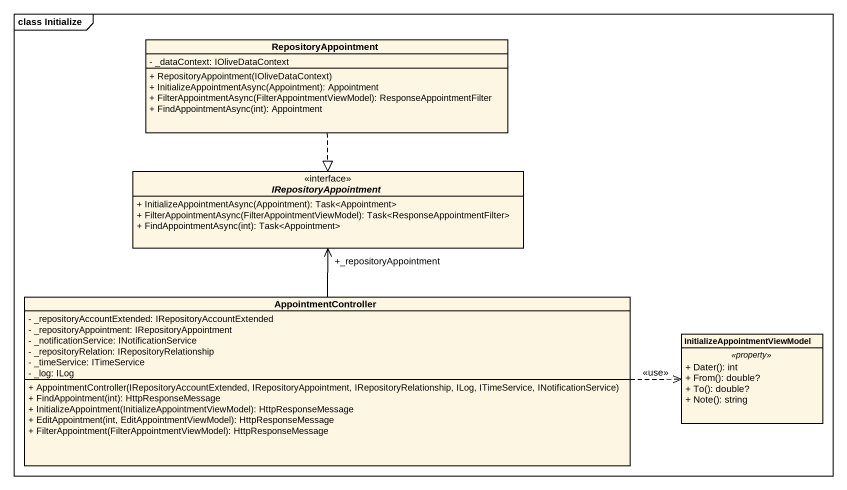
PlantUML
@startuml
mainframe class Initialize
hide circle
hide empty members
skinparam classAttributeIconSize 0
class RepositoryAppointment {
  - _dataContext: IOliveDataContext
  + RepositoryAppointment(IOliveDataContext)
  + InitializeAppointmentAsync(Appointment): Appointment
  + FilterAppointmentAsync(FilterAppointmentViewModel): ResponseAppointmentFilter
  + FindAppointmentAsync(int): Appointment
}
interface IRepositoryAppointment {
  + InitializeAppointmentAsync(Appointment): Task<Appointment>
  + FilterAppointmentAsync(FilterAppointmentViewModel): Task<ResponseAppointmentFilter>
  + FindAppointmentAsync(int): Task<Appointment>
}
class AppointmentController {
  - _repositoryAccountExtended: IRepositoryAccountExtended
  - _repositoryAppointment: IRepositoryAppointment
  - _notificationService: INotificationService
  - _repositoryRelation: IRepositoryRelationship
  - _timeService: ITimeService
  - _log: ILog
  + AppointmentController(IRepositoryAccountExtended, IRepositoryAppointment, IRepositoryRelationship, ILog, ITimeService, INotificationService)
  + FindAppointment(int): HttpResponseMessage
  + InitializeAppointment(InitializeAppointmentViewModel): HttpResponseMessage
  + EditAppointment(int, EditAppointmentViewModel): HttpResponseMessage
  + FilterAppointment(FilterAppointmentViewModel): HttpResponseMessage
}
class "InitializeAppointmentViewModel" as InitializeAppointmentViewMod {
  .. <<property>> ..
  + Dater(): int
  + From(): double?
  + To(): double?
  + Note(): string
}
RepositoryAppointment ..|> IRepositoryAppointment
AppointmentController -up-> "+_repositoryAppointment" IRepositoryAppointment
AppointmentController .right.> InitializeAppointmentViewMod : <<use>>
@enduml
